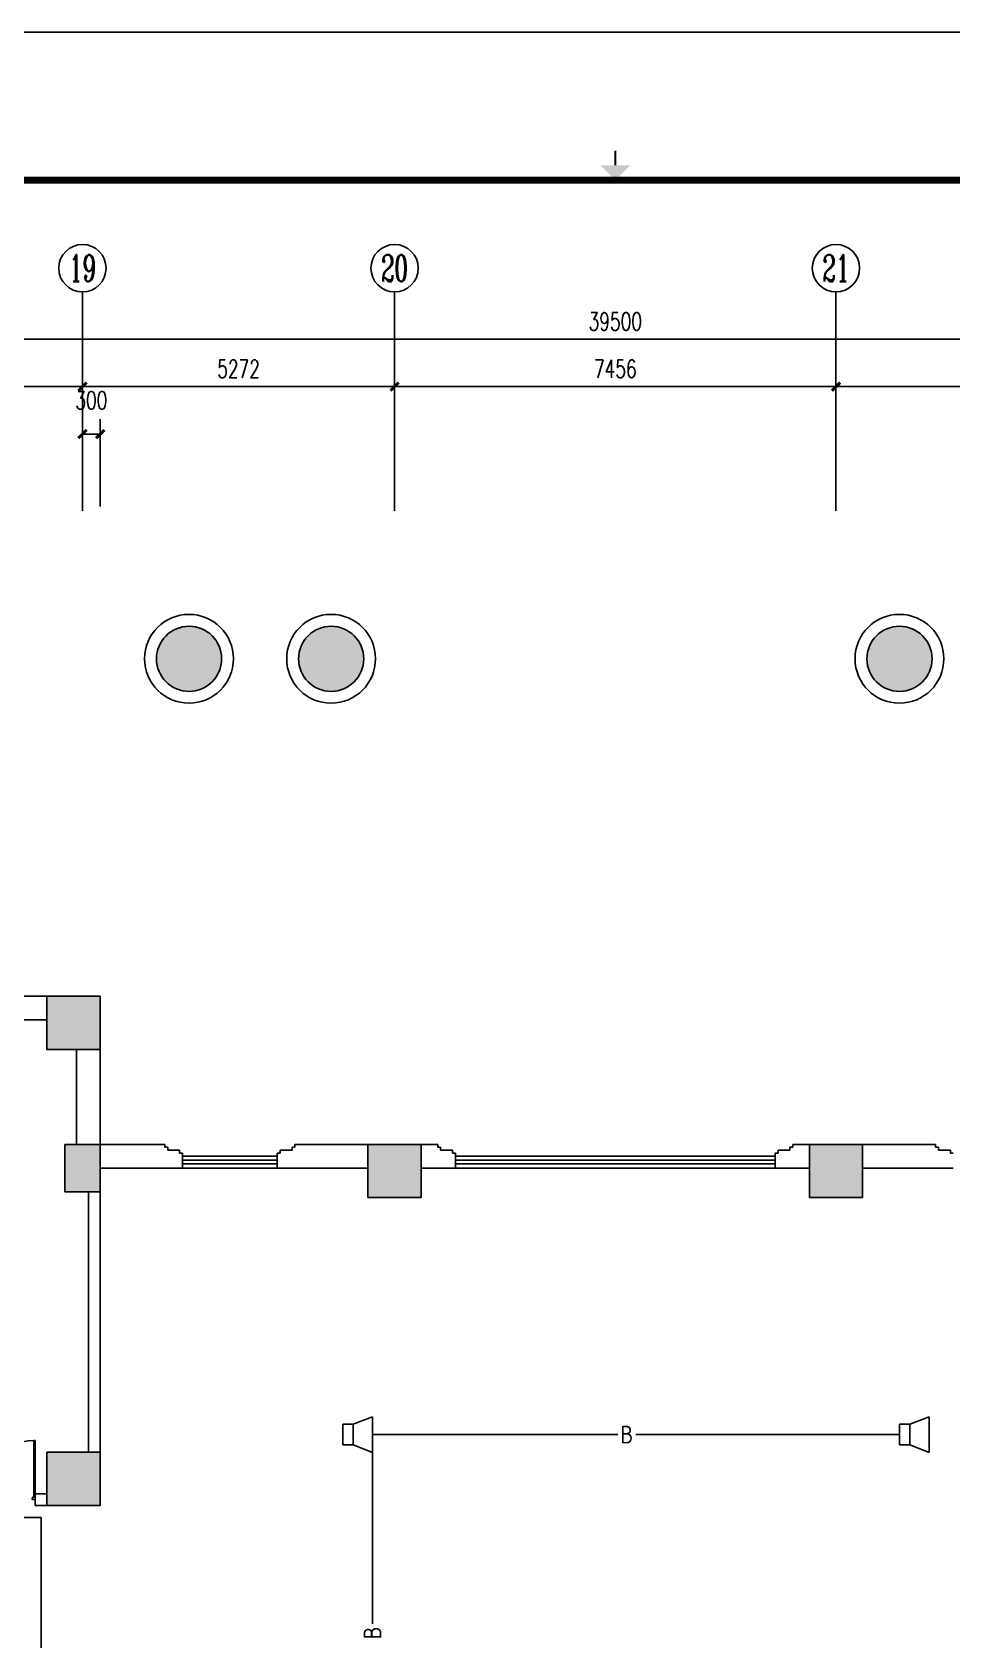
# Model space of a CAD drawing. Extents: x 190999 to 834799, y -200814 to 215286.
# Drawn here: x 698799 to 714334, y 9835 to 36986 of the extents above; entities that cross this region are included whole.
import ezdxf
from ezdxf.enums import TextEntityAlignment as Align

# ---------------------------------------------------------------- set-up
doc = ezdxf.new("R2010")
doc.units = 0
doc.header["$LTSCALE"] = 1000
doc.header["$MEASUREMENT"] = 0
for name, color, linetype in [('00-EQUIP', 3, 'Continuous'), ('00-SIG_TEXT', 7, 'Continuous'), ('00-WIRE-4', 6, 'Continuous'), ('A-墙线', 2, 'Continuous'), ('A-外包装修', 250, 'Continuous'), ('A-外窗', 145, 'Continuous'), ('A-门', 167, 'Continuous'), ('AXIS', 3, 'Continuous'), ('AXIS_TEXT', 7, 'Continuous'), ('COLUMN', 2, 'Continuous'), ('PUB_HATCH', 250, 'Continuous'), ('SIG_TEXT', 7, 'Continuous'), ('WIRE-4', 6, 'Continuous'), ('图框', 189, 'Continuous'), ('桥架', 1, 'Continuous')]:
    doc.layers.add(name, color=color, linetype=linetype)
doc.styles.add('-GBCBIGGBENOR', font='GBENOR.shx', dxfattribs={"bigfont": 'GBCBIG.shx'})
doc.styles.add('_TCH_AXIS', font='COMPLEX', dxfattribs={"bigfont": 'GBCBIG'})
doc.styles.add('COMPLEX', font='COMPLEX')
doc.styles.add('DIM_FONT', font='SIMPLEX', dxfattribs={"width": 0.7, "bigfont": 'GBCBIG'})
doc.styles.get("Standard").update_dxf_attribs({"font": 'simhei.ttf'})
doc.dimstyles.new('DIMN', dxfattribs={"dimtxt": 300, "dimasz": 100, "dimexe": 250, "dimexo": 300, "dimgap": 150, "dimtad": 1, "dimdec": 0, "dimzin": 0, "dimdsep": 46, "dimtxsty": 'DIM_FONT', "dimblk": 'ARCHTICK', "dimcen": 0.09, "dimclrt": 7, "dimazin": 2, "dimtfac": 1, "dimtdec": 0, "dimtix": 1, "dimtmove": 2, "dimatfit": 3, "dimfxl": 0, "dimtolj": 1, "dimtzin": 0, "dimarcsym": 0})

# ---------------------------------------------------------------- blocks, each defined once
blk = doc.blocks.new('TJAD_TK_A0')
at = {"layer": '图框'}
blk.add_line((973, -441.7), (973, 399.3), dxfattribs=at)
at = {"layer": '图框', "const_width": 1.2}
blk.add_lwpolyline([(2152, -431.7), (2152, 389.3), (998, 389.3), (998, -431.7)], close=True, dxfattribs=at)
at = {"layer": '图框', "const_width": 0.3}
blk.add_lwpolyline([(995.5, -21.2), (993, -21.2)], dxfattribs=at)
at = {"layer": '图框'}
blk.add_solid([(995.5, -23.7), (995.5, -18.7), (998, -21.2)], dxfattribs=at)
blk = doc.blocks.new('m1000')
at = {"layer": 'A-墙线'}
for p, q in [((0, 0), (0, 200)), ((1000, 0), (1000, 200))]:
    blk.add_line(p, q, dxfattribs=at)
at = {"layer": 'A-门'}
for p, q in [((0, 1100), (0, 100)), ((0, 1100), (20, 1100)), ((20, 1100), (20, 150)), ((0, 150), (30, 150)), ((0, 100), (50, 100)), ((30, 150), (30, 130)), ((30, 130), (50, 130)), ((50, 130), (50, 100)), ((950, 130), (950, 100)), ((970, 130), (950, 130)), ((1000, 100), (950, 100)), ((970, 150), (970, 130)), ((1000, 150), (970, 150)), ((1000, 150), (1000, 100))]:
    blk.add_line(p, q, dxfattribs=at)
blk.add_arc((0, 100), 1000, 2.866, 88.854, dxfattribs=at)
blk = doc.blocks.new('_ArchTick')
at = {"const_width": 0.5}
blk.add_lwpolyline([(-0.7, -0.7), (0.7, 0.7)], dxfattribs=at)
blk = doc.blocks.new('*D618')
at = {"layer": 'AXIS', "color": 0, "lineweight": -2}
for p, q in [((699649, 28975), (699649, 30450)), ((699949, 28975), (699949, 30450)), ((699649, 30200), (699949, 30200))]:
    blk.add_line(p, q, dxfattribs=at)
at = {"layer": 'Defpoints', "color": 0}
for p in [(699949, 30200), (699649, 28675), (699949, 28675)]:
    blk.add_point(p, dxfattribs=at)
at = {"layer": 'AXIS', "color": 0, "lineweight": -2, "xscale": 100, "yscale": 100, "zscale": 100, "rotation": 180}
blk.add_blockref('_ArchTick', (699649, 30200), dxfattribs=at)
at = {"layer": 'AXIS', "color": 0, "lineweight": -2, "xscale": 100, "yscale": 100, "zscale": 100}
blk.add_blockref('_ArchTick', (699949, 30200), dxfattribs=at)
at = {"layer": 'AXIS', "color": 7, "insert": (699799, 30768), "char_height": 300, "attachment_point": 5, "style": 'DIM_FONT'}
blk.add_mtext('\\A1;300', dxfattribs=at)
blk = doc.blocks.new('*D627')
at = {"layer": 'AXIS', "color": 0, "lineweight": -2}
for p, q in [((695649, 29775), (695649, 31250)), ((699649, 29775), (699649, 31250)), ((695649, 31000), (699649, 31000))]:
    blk.add_line(p, q, dxfattribs=at)
at = {"layer": 'Defpoints', "color": 0}
for p in [(699649, 31000), (695649, 29475), (699649, 29475)]:
    blk.add_point(p, dxfattribs=at)
at = {"layer": 'AXIS', "color": 0, "lineweight": -2, "xscale": 100, "yscale": 100, "zscale": 100, "rotation": 180}
blk.add_blockref('_ArchTick', (695649, 31000), dxfattribs=at)
at = {"layer": 'AXIS', "color": 0, "lineweight": -2, "xscale": 100, "yscale": 100, "zscale": 100}
blk.add_blockref('_ArchTick', (699649, 31000), dxfattribs=at)
at = {"layer": 'AXIS', "color": 7, "insert": (697649, 31300), "char_height": 300, "attachment_point": 5, "style": 'DIM_FONT'}
blk.add_mtext('\\A1;4000', dxfattribs=at)
blk = doc.blocks.new('*D628')
at = {"layer": 'AXIS', "color": 0, "lineweight": -2}
for p, q in [((699649, 29775), (699649, 31250)), ((704921, 29775), (704921, 31250)), ((699649, 31000), (704921, 31000))]:
    blk.add_line(p, q, dxfattribs=at)
at = {"layer": 'Defpoints', "color": 0}
for p in [(704921, 31000), (699649, 29475), (704921, 29475)]:
    blk.add_point(p, dxfattribs=at)
at = {"layer": 'AXIS', "color": 0, "lineweight": -2, "xscale": 100, "yscale": 100, "zscale": 100, "rotation": 180}
blk.add_blockref('_ArchTick', (699649, 31000), dxfattribs=at)
at = {"layer": 'AXIS', "color": 0, "lineweight": -2, "xscale": 100, "yscale": 100, "zscale": 100}
blk.add_blockref('_ArchTick', (704921, 31000), dxfattribs=at)
at = {"layer": 'AXIS', "color": 7, "insert": (702285, 31300), "char_height": 300, "attachment_point": 5, "style": 'DIM_FONT'}
blk.add_mtext('\\A1;5272', dxfattribs=at)
blk = doc.blocks.new('*D629')
at = {"layer": 'AXIS', "color": 0, "lineweight": -2}
for p, q in [((704921, 29775), (704921, 31250)), ((712376, 29775), (712376, 31250)), ((704921, 31000), (712376, 31000))]:
    blk.add_line(p, q, dxfattribs=at)
at = {"layer": 'Defpoints', "color": 0}
for p in [(712376, 31000), (704921, 29475), (712376, 29475)]:
    blk.add_point(p, dxfattribs=at)
at = {"layer": 'AXIS', "color": 0, "lineweight": -2, "xscale": 100, "yscale": 100, "zscale": 100, "rotation": 180}
blk.add_blockref('_ArchTick', (704921, 31000), dxfattribs=at)
at = {"layer": 'AXIS', "color": 0, "lineweight": -2, "xscale": 100, "yscale": 100, "zscale": 100}
blk.add_blockref('_ArchTick', (712376, 31000), dxfattribs=at)
at = {"layer": 'AXIS', "color": 7, "insert": (708649, 31300), "char_height": 300, "attachment_point": 5, "style": 'DIM_FONT'}
blk.add_mtext('\\A1;7456', dxfattribs=at)
blk = doc.blocks.new('*D630')
at = {"layer": 'AXIS', "color": 0, "lineweight": -2}
for p, q in [((712376, 29775), (712376, 31250)), ((717649, 29775), (717649, 31250)), ((712376, 31000), (717649, 31000))]:
    blk.add_line(p, q, dxfattribs=at)
at = {"layer": 'Defpoints', "color": 0}
for p in [(717649, 31000), (712376, 29475), (717649, 29475)]:
    blk.add_point(p, dxfattribs=at)
at = {"layer": 'AXIS', "color": 0, "lineweight": -2, "xscale": 100, "yscale": 100, "zscale": 100, "rotation": 180}
blk.add_blockref('_ArchTick', (712376, 31000), dxfattribs=at)
at = {"layer": 'AXIS', "color": 0, "lineweight": -2, "xscale": 100, "yscale": 100, "zscale": 100}
blk.add_blockref('_ArchTick', (717649, 31000), dxfattribs=at)
at = {"layer": 'AXIS', "color": 7, "insert": (715012, 31300), "char_height": 300, "attachment_point": 5, "style": 'DIM_FONT'}
blk.add_mtext('\\A1;5272', dxfattribs=at)
blk = doc.blocks.new('*D635')
at = {"layer": 'AXIS', "color": 0, "lineweight": -2}
for p, q in [((688899, 29775), (688899, 32050)), ((728399, 29775), (728399, 32050)), ((688899, 31800), (728399, 31800))]:
    blk.add_line(p, q, dxfattribs=at)
at = {"layer": 'Defpoints', "color": 0}
for p in [(728399, 31800), (688899, 29475), (728399, 29475)]:
    blk.add_point(p, dxfattribs=at)
at = {"layer": 'AXIS', "color": 0, "lineweight": -2, "xscale": 100, "yscale": 100, "zscale": 100, "rotation": 180}
blk.add_blockref('_ArchTick', (688899, 31800), dxfattribs=at)
at = {"layer": 'AXIS', "color": 0, "lineweight": -2, "xscale": 100, "yscale": 100, "zscale": 100}
blk.add_blockref('_ArchTick', (728399, 31800), dxfattribs=at)
at = {"layer": 'AXIS', "color": 7, "insert": (708649, 32100), "char_height": 300, "attachment_point": 5, "style": 'DIM_FONT'}
blk.add_mtext('\\A1;39500', dxfattribs=at)
blk = doc.blocks.new('_AXISO')
blk.add_circle((0, 0), 0.5)
at = {"layer": 'AXIS_TEXT', "style": 'COMPLEX', "width": 1.041667}
blk.add_attdef('A', text='', height=0.56, dxfattribs=at).set_placement((-0.25, -0.28), (0.25, -0.28), align=Align.FIT)
blk = doc.blocks.new('_LINKPT1')
at = {"color": 0}
blk.add_line((0, 0), (0, 0), dxfattribs=at)
blk = doc.blocks.new('OS28WV87')
for p, q in [((0.35, 0.35), (1, 0.6)), ((1, 0.6), (1, -0.6)), ((0, 0.35), (0, -0.35)), ((0, 0.35), (0.35, 0.35)), ((0.35, 0.35), (0.35, -0.35)), ((0.35, -0.35), (0, -0.35)), ((1, -0.6), (0.35, -0.35))]:
    blk.add_line(p, q)
at = {"xscale": 0.002, "yscale": 0.002, "zscale": 0.002}
for p in [(0, 0), (0.175, 0.35), (1, 0), (0.175, -0.35)]:
    blk.add_blockref('_LINKPT1', p, dxfattribs=at)
at = {"flags": 9}
blk.add_attdef('A', (0, 0), '', height=0.00002, dxfattribs=at)

msp = doc.modelspace()

# ---------------------------------------------------------------- hatches: boundary and pattern name
at = {"layer": 'PUB_HATCH'}
for points in [[(700898.5, 26403.7, 1), (701998.5, 26403.7, 1)], [(703298.5, 26403.7, 1), (704398.5, 26403.7, 1)], [(713998.5, 26403.7, 1), (712898.5, 26403.7, 1)], [(699948.5, 19803.7), (699948.5, 20703.7), (699048.5, 20703.7), (699048.5, 19803.7)], [(699948.5, 17403.7), (699948.5, 18203.7), (699348.5, 18203.7), (699348.5, 17403.7)], [(705370.6, 17303.7), (705370.6, 18203.7), (704470.6, 18203.7), (704470.6, 17303.7)], [(711926.5, 17303.7), (712826.5, 17303.7), (712826.5, 18203.7), (711926.5, 18203.7)], [(699948.5, 12103.7), (699948.5, 13003.7), (699048.5, 13003.7), (699048.5, 12103.7)]]:
    msp.add_hatch(color=256, dxfattribs=at).paths.add_polyline_path(points)

# ---------------------------------------------------------------- linework, layer by layer
at = {"layer": '00-WIRE-4'}
for p, q in [((708691.6, 13301.5), (704548.5, 13301.5)), ((713448.5, 13301.5), (708996.6, 13301.5))]:
    msp.add_line(p, q, dxfattribs=at)
at = {"layer": 'A-墙线'}
for p, q in [((698448.5, 20703.7), (699048.5, 20703.7)), ((699048.5, 20303.7), (698148.5, 20303.7)), ((699548.5, 18203.7), (699548.5, 19803.7)), ((699948.5, 18203.7), (699948.5, 19803.7)), ((701038.3, 18203.7), (699948.5, 18203.7)), ((701038.3, 18203.7), (701038.3, 18153.7)), ((703238.3, 18203.7), (703238.3, 18153.7)), ((704470.6, 18203.7), (703238.3, 18203.7)), ((705370.6, 18203.7), (705648.5, 18203.7)), ((705648.5, 18203.7), (705648.5, 18153.7)), ((711926.5, 18203.7), (711648.5, 18203.7)), ((711648.5, 18203.7), (711648.5, 18153.7)), ((712826.5, 18203.7), (714058.8, 18203.7)), ((714058.8, 18203.7), (714058.8, 18153.7)), ((701038.3, 18153.7), (701088.3, 18153.7)), ((701088.3, 18153.7), (701088.3, 18103.7)), ((701088.3, 18103.7), (701288.3, 18103.7)), ((701288.3, 18103.7), (701288.3, 18053.7)), ((701288.3, 18053.7), (701338.3, 18053.7)), ((701338.3, 18053.7), (701338.3, 17803.7)), ((702988.3, 18053.7), (702938.3, 18053.7)), ((702938.3, 18053.7), (702938.3, 17803.7)), ((702988.3, 18103.7), (702988.3, 18053.7)), ((703188.3, 18103.7), (702988.3, 18103.7)), ((703188.3, 18153.7), (703188.3, 18103.7)), ((703238.3, 18153.7), (703188.3, 18153.7)), ((705648.5, 18153.7), (705698.5, 18153.7)), ((705698.5, 18153.7), (705698.5, 18103.7)), ((705698.5, 18103.7), (705898.5, 18103.7)), ((705898.5, 18103.7), (705898.5, 18053.7)), ((705898.5, 18053.7), (705948.5, 18053.7)), ((705948.5, 18053.7), (705948.5, 17803.7)), ((711398.5, 18053.7), (711348.5, 18053.7)), ((711348.5, 18053.7), (711348.5, 17803.7)), ((711398.5, 18103.7), (711398.5, 18053.7)), ((711598.5, 18103.7), (711398.5, 18103.7)), ((711598.5, 18153.7), (711598.5, 18103.7)), ((711648.5, 18153.7), (711598.5, 18153.7)), ((714058.8, 18153.7), (714108.8, 18153.7)), ((714108.8, 18153.7), (714108.8, 18103.7)), ((714108.8, 18103.7), (714308.8, 18103.7)), ((714308.8, 18103.7), (714308.8, 18053.7)), ((714308.8, 18053.7), (714358.8, 18053.7)), ((701338.3, 17803.7), (699948.5, 17803.7)), ((704470.6, 17803.7), (702938.3, 17803.7)), ((705370.6, 17803.7), (705948.5, 17803.7)), ((711926.5, 17803.7), (711348.5, 17803.7)), ((712826.5, 17803.7), (714358.8, 17803.7)), ((699748.5, 13003.7), (699748.5, 17403.7)), ((699948.5, 13003.7), (699948.5, 17403.7)), ((699048.5, 12303.7), (698848.5, 12303.7)), ((699048.5, 12103.7), (698848.5, 12103.7))]:
    msp.add_line(p, q, dxfattribs=at)
at = {"layer": 'A-外包装修'}
for centre in [(701448.5, 26403.7), (703848.5, 26403.7), (713448.5, 26403.7)]:
    msp.add_circle(centre, 750, dxfattribs=at)
at = {"layer": 'A-外窗'}
for p, q in [((702938.3, 18003.7), (701338.3, 18003.7)), ((702938.3, 17933.7), (701338.3, 17933.7)), ((705948.5, 18003.7), (711348.5, 18003.7)), ((705948.5, 17933.7), (711348.5, 17933.7)), ((702938.3, 17873.7), (701338.3, 17873.7)), ((702938.3, 17803.7), (701338.3, 17803.7)), ((705948.5, 17873.7), (711348.5, 17873.7)), ((705948.5, 17803.7), (711348.5, 17803.7))]:
    msp.add_line(p, q, dxfattribs=at)
at = {"layer": 'AXIS'}
for p, q in [((699648.5, 28903.7), (699648.5, 32600.2)), ((704920.6, 28903.7), (704920.6, 32600.2)), ((712376.5, 28903.7), (712376.5, 32600.2))]:
    msp.add_line(p, q, dxfattribs=at)
at = {"layer": 'COLUMN'}
for p, q in [((699948.5, 20703.7), (699048.5, 20703.7)), ((699048.5, 20703.7), (699048.5, 19803.7)), ((699948.5, 19803.7), (699948.5, 20703.7)), ((699048.5, 19803.7), (699948.5, 19803.7)), ((699948.5, 18203.7), (699348.5, 18203.7)), ((699348.5, 18203.7), (699348.5, 17403.7)), ((699948.5, 17403.7), (699948.5, 18203.7)), ((705370.6, 18203.7), (704470.6, 18203.7)), ((704470.6, 18203.7), (704470.6, 17303.7)), ((705370.6, 17303.7), (705370.6, 18203.7)), ((712826.5, 18203.7), (711926.5, 18203.7)), ((711926.5, 18203.7), (711926.5, 17303.7)), ((712826.5, 17303.7), (712826.5, 18203.7)), ((699348.5, 17403.7), (699948.5, 17403.7)), ((704470.6, 17303.7), (705370.6, 17303.7)), ((711926.5, 17303.7), (712826.5, 17303.7)), ((699948.5, 13003.7), (699048.5, 13003.7)), ((699048.5, 13003.7), (699048.5, 12103.7)), ((699948.5, 12103.7), (699948.5, 13003.7)), ((699048.5, 12103.7), (699948.5, 12103.7))]:
    msp.add_line(p, q, dxfattribs=at)
for centre, start, end in [((701448.5, 26403.7), 0, 180), ((703848.5, 26403.7), 0, 180), ((713448.5, 26403.7), 0, 180), ((701448.5, 26403.7), 180, 0), ((703848.5, 26403.7), 180, 0), ((713448.5, 26403.7), 180, 0)]:
    msp.add_arc(centre, 550, start, end, dxfattribs=at)
at = {"layer": 'WIRE-4'}
msp.add_line((704548.5, 10105), (704548.5, 13001.5), dxfattribs=at)
at = {"layer": '桥架'}
for p in [(688898.5, 11903.7), (698948.5, 7703.7)]:
    msp.add_line(p, (698948.5, 11903.7), dxfattribs=at)

# ---------------------------------------------------------------- block references
at = {"layer": '00-EQUIP', "xscale": -500, "yscale": 500, "zscale": 500, "rotation": 180}
for p in [(704048.5, 13301.5), (713448.5, 13301.5)]:
    msp.add_blockref('OS28WV87', p, dxfattribs=at)
at = {"layer": 'A-门', "xscale": -1}
msp.add_blockref('m1000', (698848.5, 12103.7), dxfattribs=at)
at = {"layer": 'AXIS'}
ref = msp.add_blockref('_AXISO', (699648.5, 33000.2), dxfattribs=dict(at, xscale=800, yscale=800, zscale=800))
ref.add_attrib('A', '19', dxfattribs={"layer": 'AXIS_TEXT', "height": 452.55, "style": '_TCH_AXIS', "width": 0.724138}).set_placement((699422.3, 32774), (699874.8, 32774), align=Align.FIT)
ref = msp.add_blockref('_AXISO', (704920.6, 33000.2), dxfattribs=dict(at, xscale=800, yscale=800, zscale=800))
ref.add_attrib('A', '20', dxfattribs={"layer": 'AXIS_TEXT', "height": 452.55, "style": '_TCH_AXIS', "width": 0.617647}).set_placement((704694.3, 32774), (705146.9, 32774), align=Align.FIT)
ref = msp.add_blockref('_AXISO', (712376.5, 33000.2), dxfattribs=dict(at, xscale=800, yscale=800, zscale=800))
ref.add_attrib('A', '21', dxfattribs={"layer": 'AXIS_TEXT', "height": 452.55, "style": '_TCH_AXIS', "width": 0.724138}).set_placement((712150.2, 32774), (712602.7, 32774), align=Align.FIT)
at = {"layer": '图框', "xscale": 100, "yscale": 100, "zscale": 100, "rotation": 270}
msp.add_blockref('TJAD_TK_A0', (710768.8, 134286.5), dxfattribs=at)

# ---------------------------------------------------------------- texts
at = {"layer": '00-SIG_TEXT', "style": '-GBCBIGGBENOR'}
msp.add_text('B', height=300, dxfattribs=at).set_placement((708844.1, 13301.5), align=Align.MIDDLE_CENTER)
at = {"layer": 'SIG_TEXT', "style": '-GBCBIGGBENOR'}
msp.add_text('B', height=300, rotation=90, dxfattribs=at).set_placement((704548.5, 9952.5), align=Align.MIDDLE_CENTER)

# ---------------------------------------------------------------- dimensions: what is measured, and where the dimension line sits
at = {"layer": 'AXIS'}
for p1, p2, distance, picture, middle in [((688898.5, 29475.2), (728398.5, 29475.2), 2325, '*D635', (708648.5, 32100.2)), ((695648.5, 29475.2), (699648.5, 29475.2), 1525, '*D627', (697648.5, 31300.2)), ((699648.5, 29475.2), (704920.6, 29475.2), 1525, '*D628', (702284.6, 31300.2)), ((704920.6, 29475.2), (712376.5, 29475.2), 1525, '*D629', (708648.5, 31300.2)), ((712376.5, 29475.2), (717648.5, 29475.2), 1525, '*D630', (715012.5, 31300.2))]:
    dim = msp.add_aligned_dim(p1=p1, p2=p2, distance=distance, dimstyle='DIMN', dxfattribs=at)
    dim.commit()
    dim.dimension.update_dxf_attribs({"geometry": picture, "text_midpoint": middle})
dim = msp.add_linear_dim(base=(699948.5, 30200.2), p1=(699648.5, 28675.2), p2=(699948.5, 28675.2), angle=0, dimstyle='DIMN', dxfattribs=at)
dim.commit()
dim.dimension.update_dxf_attribs({"geometry": '*D618', "text_midpoint": (699798.5, 30767.7), "dimtype": 161})

doc.saveas('drawing.dxf')
